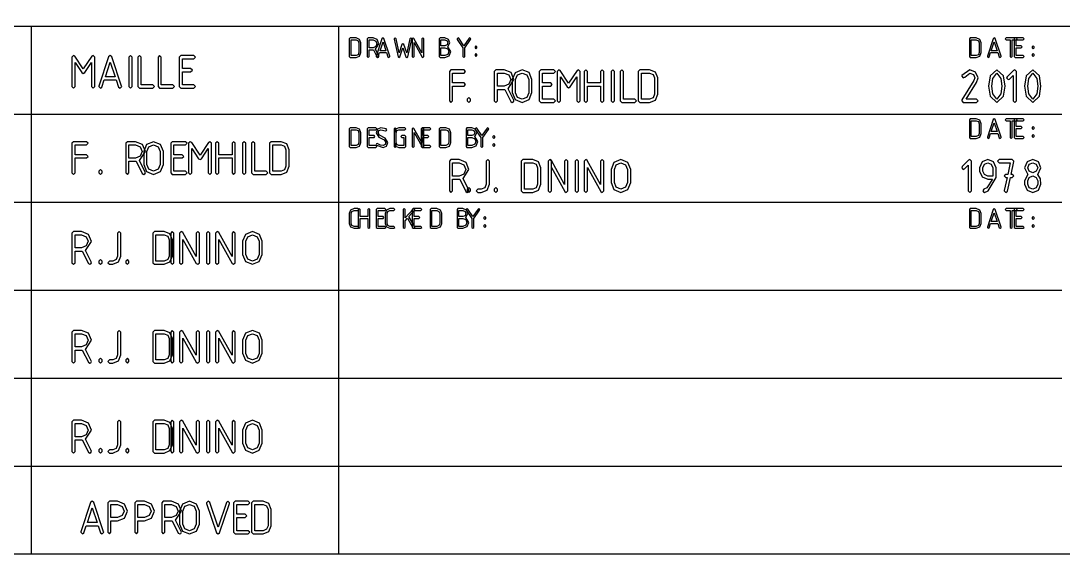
# Model space of a CAD drawing. Header units: metres. Extents: x 0 to 16.5, y 0 to 11.5.
# Drawn here: x 11.537 to 13.148, y 0.01 to 0.835 of the extents above; entities that cross this region are included whole.
import ezdxf

# ---------------------------------------------------------------- set-up
doc = ezdxf.new("R2010")
doc.units = ezdxf.units.M

msp = doc.modelspace()

# ---------------------------------------------------------------- linework, layer by layer
for points in [[(0.0104, 11.5461), (16.5118, 11.5461), (16.5118, 0.0104), (0.0104, 0.0104), (0.0104, 11.5461)], [(7.9642, 0.8264), (16.5118, 0.8264), (16.5118, 0.0104), (7.9642, 0.0104), (7.9642, 0.8264)], [(12.0447, 0.7793), (12.0462, 0.7778), (12.0553, 0.7778), (12.0607, 0.78), (12.0629, 0.7854), (12.0629, 0.8006), (12.0607, 0.8059), (12.0553, 0.8082), (12.0462, 0.8082), (12.0447, 0.8066), (12.0447, 0.7793)], [(12.0907, 0.799), (12.0881, 0.8055), (12.0816, 0.8082), (12.0739, 0.8082), (12.0725, 0.8066), (12.0725, 0.7793), (12.0739, 0.7778), (12.0755, 0.7793), (12.0755, 0.7899), (12.0816, 0.7899), (12.0821, 0.7899), (12.0878, 0.7786), (12.0892, 0.7778), (12.0902, 0.7783), (12.0907, 0.7793), (12.0905, 0.78), (12.0852, 0.7906), (12.0907, 0.799)], [(12.1075, 0.7797), (12.0985, 0.807), (12.097, 0.8082), (12.0954, 0.8069), (12.0864, 0.7797), (12.0864, 0.7793), (12.0878, 0.7778), (12.0893, 0.7788), (12.0914, 0.7854), (12.1025, 0.7854), (12.1047, 0.7788), (12.1061, 0.7778), (12.1076, 0.7793), (12.1075, 0.7797)], [(12.1293, 0.7977), (12.1278, 0.799), (12.1263, 0.7977), (12.122, 0.7849), (12.1171, 0.8069), (12.1156, 0.8082), (12.1142, 0.8066), (12.1142, 0.8063), (12.1202, 0.7791), (12.1217, 0.7778), (12.1232, 0.7791), (12.1278, 0.7928), (12.1323, 0.7791), (12.1338, 0.7778), (12.1354, 0.779), (12.1414, 0.8063), (12.1414, 0.8066), (12.1399, 0.8082), (12.1385, 0.8069), (12.1336, 0.7849), (12.1293, 0.7977)], [(12.1448, 0.8072), (12.1434, 0.8082), (12.1419, 0.8066), (12.1419, 0.7793), (12.1434, 0.7778), (12.1449, 0.7793), (12.1449, 0.8008), (12.1573, 0.7786), (12.1586, 0.7778), (12.1601, 0.7793), (12.1601, 0.8066), (12.1586, 0.8082), (12.1571, 0.8066), (12.1571, 0.7852), (12.1448, 0.8072)], [(12.2003, 0.8006), (12.1981, 0.8059), (12.1927, 0.8082), (12.1851, 0.8082), (12.1836, 0.8066), (12.1836, 0.7793), (12.1851, 0.7778), (12.1927, 0.7778), (12.1991, 0.7804), (12.2018, 0.7869), (12.1974, 0.7946), (12.2003, 0.8006)], [(12.2324, 0.8057), (12.2326, 0.8066), (12.2311, 0.8082), (12.2299, 0.8075), (12.222, 0.7961), (12.2142, 0.8075), (12.2129, 0.8082), (12.2114, 0.8066), (12.2117, 0.8057), (12.2205, 0.793), (12.2205, 0.7793), (12.222, 0.7778), (12.2235, 0.7793), (12.2235, 0.7929), (12.2324, 0.8057)], [(13.003, 0.7793), (13.0045, 0.7778), (13.0137, 0.7778), (13.019, 0.78), (13.0212, 0.7854), (13.0212, 0.8006), (13.019, 0.8059), (13.0137, 0.8082), (13.0045, 0.8082), (13.003, 0.8066), (13.003, 0.7793)], [(13.052, 0.7797), (13.0429, 0.807), (13.0414, 0.8082), (13.0399, 0.8069), (13.0308, 0.7797), (13.0308, 0.7793), (13.0323, 0.7778), (13.0337, 0.7788), (13.0359, 0.7854), (13.0469, 0.7854), (13.0491, 0.7788), (13.0505, 0.7778), (13.052, 0.7793), (13.052, 0.7797)], [(13.0601, 0.8051), (13.0662, 0.8051), (13.0662, 0.7793), (13.0677, 0.7778), (13.0692, 0.7793), (13.0692, 0.8051), (13.0753, 0.8051), (13.0768, 0.8066), (13.0753, 0.8082), (13.0601, 0.8082), (13.0586, 0.8066), (13.0601, 0.8051)], [(13.0739, 0.7778), (13.0861, 0.7778), (13.0876, 0.7793), (13.0861, 0.7808), (13.0755, 0.7808), (13.0755, 0.793), (13.0831, 0.793), (13.0846, 0.7945), (13.0831, 0.796), (13.0755, 0.796), (13.0755, 0.8051), (13.0861, 0.8051), (13.0876, 0.8066), (13.0861, 0.8082), (13.0739, 0.8082), (13.0725, 0.8066), (13.0725, 0.7793), (13.0739, 0.7778)], [(12.0553, 0.8051), (12.0585, 0.8038), (12.0599, 0.8006), (12.0599, 0.7854), (12.0585, 0.7821), (12.0553, 0.7808), (12.0477, 0.7808), (12.0477, 0.8051), (12.0553, 0.8051)], [(12.0816, 0.8051), (12.0859, 0.8033), (12.0877, 0.799), (12.0859, 0.7947), (12.0816, 0.7929), (12.0755, 0.7929), (12.0755, 0.8051), (12.0816, 0.8051)], [(12.1015, 0.7884), (12.0924, 0.7884), (12.097, 0.8019), (12.1015, 0.7884)], [(12.1927, 0.8051), (12.196, 0.8038), (12.1973, 0.8006), (12.196, 0.7973), (12.1927, 0.796), (12.1866, 0.796), (12.1866, 0.8051), (12.1927, 0.8051)], [(12.1927, 0.793), (12.197, 0.7912), (12.1988, 0.7869), (12.197, 0.7826), (12.1927, 0.7808), (12.1866, 0.7808), (12.1866, 0.793), (12.1927, 0.793)], [(12.2392, 0.793), (12.2406, 0.7914), (12.2421, 0.793), (12.2421, 0.7945), (12.2406, 0.796), (12.2392, 0.7945), (12.2392, 0.793)], [(13.0137, 0.8051), (13.0169, 0.8038), (13.0182, 0.8006), (13.0182, 0.7854), (13.0169, 0.7821), (13.0137, 0.7808), (13.006, 0.7808), (13.006, 0.8051), (13.0137, 0.8051)], [(13.0459, 0.7884), (13.0369, 0.7884), (13.0414, 0.8019), (13.0459, 0.7884)], [(13.1003, 0.793), (13.1017, 0.7914), (13.1033, 0.793), (13.1033, 0.7945), (13.1017, 0.796), (13.1003, 0.7945), (13.1003, 0.793)], [(11.6469, 0.7798), (11.6339, 0.7603), (11.621, 0.7798), (11.6187, 0.781), (11.6162, 0.7785), (11.6162, 0.7329), (11.6187, 0.7304), (11.6212, 0.7329), (11.6212, 0.7703), (11.6316, 0.7547), (11.6339, 0.7531), (11.6362, 0.7547), (11.6465, 0.7703), (11.6465, 0.7329), (11.649, 0.7304), (11.6516, 0.7329), (11.6516, 0.7785), (11.649, 0.781), (11.6469, 0.7798)], [(11.6931, 0.7337), (11.678, 0.7791), (11.6755, 0.781), (11.673, 0.779), (11.6579, 0.7337), (11.6578, 0.7329), (11.6603, 0.7304), (11.6627, 0.7322), (11.6663, 0.7431), (11.6848, 0.7431), (11.6883, 0.7322), (11.6907, 0.7304), (11.6932, 0.7329), (11.6931, 0.7337)], [(11.7095, 0.7329), (11.7095, 0.7785), (11.707, 0.781), (11.7045, 0.7785), (11.7045, 0.7329), (11.707, 0.7304), (11.7095, 0.7329)], [(11.7184, 0.7329), (11.7209, 0.7304), (11.7412, 0.7304), (11.7437, 0.7329), (11.7412, 0.7355), (11.7234, 0.7355), (11.7234, 0.7785), (11.7209, 0.781), (11.7184, 0.7785), (11.7184, 0.7329)], [(11.7494, 0.7329), (11.7519, 0.7304), (11.7722, 0.7304), (11.7747, 0.7329), (11.7722, 0.7355), (11.7544, 0.7355), (11.7544, 0.7785), (11.7519, 0.781), (11.7494, 0.7785), (11.7494, 0.7329)], [(11.7846, 0.7304), (11.8049, 0.7304), (11.8074, 0.7329), (11.8049, 0.7355), (11.7871, 0.7355), (11.7871, 0.7557), (11.7998, 0.7557), (11.8024, 0.7582), (11.7998, 0.7608), (11.7871, 0.7608), (11.7871, 0.776), (11.8049, 0.776), (11.8074, 0.7785), (11.8049, 0.781), (11.7846, 0.781), (11.7821, 0.7785), (11.7821, 0.7329), (11.7846, 0.7304)], [(12.2392, 0.7808), (12.2406, 0.7793), (12.2421, 0.7808), (12.2421, 0.7823), (12.2406, 0.7838), (12.2392, 0.7823), (12.2392, 0.7808)], [(13.1003, 0.7808), (13.1017, 0.7793), (13.1033, 0.7808), (13.1033, 0.7823), (13.1017, 0.7838), (13.1003, 0.7823), (13.1003, 0.7808)], [(11.683, 0.748), (11.668, 0.748), (11.6755, 0.7707), (11.683, 0.748)], [(12.202, 0.7083), (12.2045, 0.7108), (12.2045, 0.7337), (12.2222, 0.7337), (12.2247, 0.7362), (12.2222, 0.7387), (12.2045, 0.7387), (12.2045, 0.7539), (12.2222, 0.7539), (12.2247, 0.7564), (12.2222, 0.759), (12.202, 0.759), (12.1995, 0.7564), (12.1995, 0.7108), (12.202, 0.7083)], [(12.2993, 0.7437), (12.2949, 0.7546), (12.2841, 0.759), (12.2714, 0.759), (12.2689, 0.7564), (12.2689, 0.7108), (12.2714, 0.7083), (12.2739, 0.7108), (12.2739, 0.7286), (12.2841, 0.7286), (12.285, 0.7286), (12.2945, 0.7097), (12.2968, 0.7083), (12.2985, 0.7091), (12.2993, 0.7108), (12.2989, 0.712), (12.2902, 0.7297), (12.2993, 0.7437)], [(12.327, 0.7438), (12.3226, 0.7546), (12.3119, 0.759), (12.3012, 0.7544), (12.2967, 0.7438), (12.2967, 0.7236), (12.3012, 0.7128), (12.3119, 0.7083), (12.3226, 0.7128), (12.327, 0.7236), (12.327, 0.7438)], [(12.3409, 0.7083), (12.3611, 0.7083), (12.3636, 0.7108), (12.3611, 0.7134), (12.3434, 0.7134), (12.3434, 0.7337), (12.3561, 0.7337), (12.3586, 0.7362), (12.3561, 0.7387), (12.3434, 0.7387), (12.3434, 0.7539), (12.3611, 0.7539), (12.3636, 0.7564), (12.3611, 0.759), (12.3409, 0.759), (12.3384, 0.7564), (12.3384, 0.7108), (12.3409, 0.7083)], [(12.3969, 0.7578), (12.3838, 0.7382), (12.3709, 0.7577), (12.3687, 0.759), (12.3662, 0.7564), (12.3662, 0.7108), (12.3687, 0.7083), (12.3712, 0.7108), (12.3712, 0.7482), (12.3815, 0.7326), (12.3838, 0.7311), (12.3861, 0.7326), (12.3965, 0.7482), (12.3965, 0.7108), (12.399, 0.7083), (12.4015, 0.7108), (12.4015, 0.7564), (12.399, 0.759), (12.3969, 0.7578)], [(12.4103, 0.7083), (12.4128, 0.7108), (12.4128, 0.7337), (12.4332, 0.7337), (12.4332, 0.7108), (12.4357, 0.7083), (12.4382, 0.7108), (12.4382, 0.7564), (12.4357, 0.759), (12.4332, 0.7564), (12.4332, 0.7387), (12.4128, 0.7387), (12.4128, 0.7564), (12.4103, 0.759), (12.4078, 0.7564), (12.4078, 0.7108), (12.4103, 0.7083)], [(12.4545, 0.7108), (12.4545, 0.7564), (12.452, 0.759), (12.4495, 0.7564), (12.4495, 0.7108), (12.452, 0.7083), (12.4545, 0.7108)], [(12.4634, 0.7108), (12.4659, 0.7083), (12.4861, 0.7083), (12.4886, 0.7108), (12.4861, 0.7134), (12.4684, 0.7134), (12.4684, 0.7564), (12.4659, 0.759), (12.4634, 0.7564), (12.4634, 0.7108)], [(12.4912, 0.7108), (12.4937, 0.7083), (12.5088, 0.7083), (12.5178, 0.712), (12.5215, 0.721), (12.5215, 0.7463), (12.5178, 0.7553), (12.5088, 0.759), (12.4937, 0.759), (12.4912, 0.7564), (12.4912, 0.7108)], [(12.9914, 0.7498), (12.9912, 0.7488), (12.9937, 0.7462), (12.9958, 0.7475), (13.0038, 0.7539), (13.0092, 0.7516), (13.0114, 0.7463), (13.0101, 0.7421), (12.9916, 0.7122), (12.9912, 0.7108), (12.9937, 0.7083), (13.0139, 0.7083), (13.0164, 0.7108), (13.0139, 0.7134), (12.9982, 0.7134), (13.0141, 0.739), (13.0164, 0.7463), (13.0127, 0.7553), (13.0038, 0.759), (12.9914, 0.7498)], [(13.0559, 0.7493), (13.0454, 0.759), (13.035, 0.7493), (13.0328, 0.7337), (13.035, 0.718), (13.0454, 0.7083), (13.0559, 0.718), (13.0581, 0.7337), (13.0559, 0.7493)], [(13.0707, 0.7108), (13.0732, 0.7083), (13.0757, 0.7108), (13.0757, 0.7564), (13.0732, 0.759), (13.0712, 0.7579), (13.0613, 0.748), (13.0606, 0.7462), (13.0631, 0.7437), (13.0649, 0.7445), (13.0707, 0.7503), (13.0707, 0.7108)], [(13.1114, 0.7493), (13.101, 0.759), (13.0906, 0.7493), (13.0884, 0.7337), (13.0906, 0.718), (13.101, 0.7083), (13.1114, 0.718), (13.1136, 0.7337), (13.1114, 0.7493)], [(12.2841, 0.7539), (12.2913, 0.7509), (12.2943, 0.7438), (12.2913, 0.7366), (12.2841, 0.7336), (12.2739, 0.7336), (12.2739, 0.7539), (12.2841, 0.7539)], [(12.3191, 0.7163), (12.3119, 0.7134), (12.3047, 0.7163), (12.3017, 0.7235), (12.3017, 0.7438), (12.3047, 0.751), (12.3119, 0.7539), (12.3191, 0.751), (12.3221, 0.7438), (12.3221, 0.7235), (12.3191, 0.7163)], [(12.5088, 0.7539), (12.5143, 0.7517), (12.5165, 0.7463), (12.5165, 0.721), (12.5143, 0.7155), (12.5088, 0.7134), (12.4962, 0.7134), (12.4962, 0.7539), (12.5088, 0.7539)], [(13.0517, 0.7217), (13.0454, 0.7134), (13.0392, 0.7217), (13.0378, 0.7337), (13.0392, 0.7454), (13.0454, 0.7539), (13.0517, 0.7455), (13.0531, 0.7337), (13.0517, 0.7217)], [(13.1073, 0.7217), (13.101, 0.7134), (13.0947, 0.7217), (13.0934, 0.7337), (13.0948, 0.7454), (13.101, 0.7539), (13.1073, 0.7455), (13.1086, 0.7337), (13.1073, 0.7217)], [(12.2273, 0.7108), (12.2298, 0.7083), (12.2323, 0.7108), (12.2323, 0.7134), (12.2298, 0.7159), (12.2273, 0.7134), (12.2273, 0.7108)], [(13.003, 0.6543), (13.0045, 0.6528), (13.0137, 0.6528), (13.019, 0.655), (13.0212, 0.6604), (13.0212, 0.6756), (13.019, 0.6809), (13.0137, 0.6832), (13.0045, 0.6832), (13.003, 0.6816), (13.003, 0.6543)], [(13.0137, 0.6801), (13.0169, 0.6788), (13.0182, 0.6756), (13.0182, 0.6604), (13.0169, 0.6571), (13.0137, 0.6558), (13.006, 0.6558), (13.006, 0.6801), (13.0137, 0.6801)], [(13.052, 0.6547), (13.0429, 0.682), (13.0414, 0.6832), (13.0399, 0.6819), (13.0308, 0.6547), (13.0308, 0.6543), (13.0323, 0.6528), (13.0337, 0.6538), (13.0359, 0.6604), (13.0469, 0.6604), (13.0491, 0.6538), (13.0505, 0.6528), (13.052, 0.6543), (13.052, 0.6547)], [(13.0459, 0.6634), (13.0369, 0.6634), (13.0414, 0.6769), (13.0459, 0.6634)], [(13.0601, 0.6801), (13.0662, 0.6801), (13.0662, 0.6543), (13.0677, 0.6528), (13.0692, 0.6543), (13.0692, 0.6801), (13.0753, 0.6801), (13.0768, 0.6816), (13.0753, 0.6832), (13.0601, 0.6832), (13.0586, 0.6816), (13.0601, 0.6801)], [(13.0739, 0.6528), (13.0861, 0.6528), (13.0876, 0.6543), (13.0861, 0.6558), (13.0755, 0.6558), (13.0755, 0.668), (13.0831, 0.668), (13.0846, 0.6695), (13.0831, 0.671), (13.0755, 0.671), (13.0755, 0.6801), (13.0861, 0.6801), (13.0876, 0.6816), (13.0861, 0.6832), (13.0739, 0.6832), (13.0725, 0.6816), (13.0725, 0.6543), (13.0739, 0.6528)], [(12.0447, 0.6404), (12.0462, 0.6389), (12.0553, 0.6389), (12.0607, 0.6411), (12.0629, 0.6465), (12.0629, 0.6617), (12.0607, 0.667), (12.0553, 0.6693), (12.0462, 0.6693), (12.0447, 0.6678), (12.0447, 0.6404)], [(12.0553, 0.6662), (12.0585, 0.6649), (12.0599, 0.6617), (12.0599, 0.6465), (12.0585, 0.6432), (12.0553, 0.6419), (12.0477, 0.6419), (12.0477, 0.6662), (12.0553, 0.6662)], [(12.0739, 0.6389), (12.0861, 0.6389), (12.0876, 0.6404), (12.0861, 0.6419), (12.0755, 0.6419), (12.0755, 0.6541), (12.0831, 0.6541), (12.0846, 0.6556), (12.0831, 0.6571), (12.0755, 0.6571), (12.0755, 0.6662), (12.0861, 0.6662), (12.0876, 0.6678), (12.0861, 0.6693), (12.0739, 0.6693), (12.0725, 0.6678), (12.0725, 0.6404), (12.0739, 0.6389)], [(12.1004, 0.6532), (12.0918, 0.6576), (12.0894, 0.6617), (12.0907, 0.6649), (12.0939, 0.6662), (12.1009, 0.6648), (12.1015, 0.6647), (12.1026, 0.6651), (12.1031, 0.6662), (12.1021, 0.6676), (12.0939, 0.6693), (12.0885, 0.667), (12.0864, 0.6617), (12.0904, 0.6549), (12.099, 0.6505), (12.1016, 0.6465), (12.1002, 0.6432), (12.097, 0.6419), (12.0929, 0.6426), (12.0888, 0.6447), (12.0878, 0.645), (12.0868, 0.6445), (12.0864, 0.6434), (12.087, 0.6422), (12.097, 0.6389), (12.1024, 0.6411), (12.1045, 0.6465), (12.1004, 0.6532)], [(12.1171, 0.6404), (12.1171, 0.6678), (12.1156, 0.6693), (12.1142, 0.6678), (12.1142, 0.6404), (12.1156, 0.6389), (12.1171, 0.6404)], [(12.1184, 0.6432), (12.1171, 0.6465), (12.1171, 0.6617), (12.1184, 0.6649), (12.1217, 0.6662), (12.1309, 0.6662), (12.1323, 0.6678), (12.1309, 0.6693), (12.1217, 0.6693), (12.1163, 0.667), (12.1142, 0.6617), (12.1142, 0.6465), (12.1163, 0.6411), (12.1217, 0.6389), (12.1309, 0.6389), (12.1323, 0.6404), (12.1323, 0.6556), (12.1309, 0.6571), (12.1263, 0.6571), (12.1248, 0.6556), (12.1263, 0.6541), (12.1293, 0.6541), (12.1293, 0.6419), (12.1217, 0.6419), (12.1184, 0.6432)], [(12.1448, 0.6683), (12.1434, 0.6693), (12.1419, 0.6678), (12.1419, 0.6404), (12.1434, 0.6389), (12.1449, 0.6404), (12.1449, 0.6619), (12.1573, 0.6397), (12.1586, 0.6389), (12.1601, 0.6404), (12.1601, 0.6678), (12.1586, 0.6693), (12.1571, 0.6678), (12.1571, 0.6463), (12.1448, 0.6683)], [(12.1573, 0.6389), (12.1694, 0.6389), (12.171, 0.6404), (12.1694, 0.6419), (12.1588, 0.6419), (12.1588, 0.6541), (12.1664, 0.6541), (12.1679, 0.6556), (12.1664, 0.6571), (12.1588, 0.6571), (12.1588, 0.6662), (12.1694, 0.6662), (12.171, 0.6678), (12.1694, 0.6693), (12.1573, 0.6693), (12.1558, 0.6678), (12.1558, 0.6404), (12.1573, 0.6389)], [(12.1836, 0.6404), (12.1851, 0.6389), (12.1942, 0.6389), (12.1996, 0.6411), (12.2018, 0.6465), (12.2018, 0.6617), (12.1996, 0.667), (12.1942, 0.6693), (12.1851, 0.6693), (12.1836, 0.6678), (12.1836, 0.6404)], [(12.1942, 0.6662), (12.1974, 0.6649), (12.1988, 0.6617), (12.1988, 0.6465), (12.1974, 0.6432), (12.1942, 0.6419), (12.1866, 0.6419), (12.1866, 0.6662), (12.1942, 0.6662)], [(12.242, 0.6617), (12.2398, 0.667), (12.2344, 0.6693), (12.2267, 0.6693), (12.2253, 0.6678), (12.2253, 0.6404), (12.2267, 0.6389), (12.2344, 0.6389), (12.2408, 0.6415), (12.2434, 0.648), (12.2391, 0.6558), (12.242, 0.6617)], [(12.2344, 0.6662), (12.2376, 0.6649), (12.2389, 0.6617), (12.2376, 0.6584), (12.2344, 0.6571), (12.2283, 0.6571), (12.2283, 0.6662), (12.2344, 0.6662)], [(12.2601, 0.6668), (12.2604, 0.6678), (12.2588, 0.6693), (12.2577, 0.6686), (12.2498, 0.6572), (12.242, 0.6686), (12.2407, 0.6693), (12.2392, 0.6678), (12.2395, 0.6668), (12.2483, 0.6541), (12.2483, 0.6404), (12.2498, 0.6389), (12.2513, 0.6404), (12.2513, 0.654), (12.2601, 0.6668)], [(13.1003, 0.668), (13.1017, 0.6664), (13.1033, 0.668), (13.1033, 0.6695), (13.1017, 0.671), (13.1003, 0.6695), (13.1003, 0.668)], [(11.6187, 0.5972), (11.6212, 0.5997), (11.6212, 0.6226), (11.6389, 0.6226), (11.6414, 0.6251), (11.6389, 0.6276), (11.6212, 0.6276), (11.6212, 0.6428), (11.6389, 0.6428), (11.6414, 0.6453), (11.6389, 0.6478), (11.6187, 0.6478), (11.6162, 0.6453), (11.6162, 0.5997), (11.6187, 0.5972)], [(11.7298, 0.6326), (11.7254, 0.6434), (11.7147, 0.6478), (11.702, 0.6478), (11.6995, 0.6453), (11.6995, 0.5997), (11.702, 0.5972), (11.7045, 0.5997), (11.7045, 0.6175), (11.7147, 0.6175), (11.7156, 0.6175), (11.725, 0.5986), (11.7273, 0.5972), (11.7291, 0.598), (11.7298, 0.5997), (11.7295, 0.6009), (11.7207, 0.6185), (11.7298, 0.6326)], [(11.7576, 0.6327), (11.7532, 0.6434), (11.7425, 0.6478), (11.7317, 0.6433), (11.7273, 0.6327), (11.7273, 0.6125), (11.7317, 0.6017), (11.7425, 0.5972), (11.7532, 0.6017), (11.7576, 0.6125), (11.7576, 0.6327)], [(11.7714, 0.5972), (11.7917, 0.5972), (11.7942, 0.5997), (11.7917, 0.6023), (11.7739, 0.6023), (11.7739, 0.6226), (11.7866, 0.6226), (11.7892, 0.6251), (11.7866, 0.6276), (11.7739, 0.6276), (11.7739, 0.6428), (11.7917, 0.6428), (11.7942, 0.6453), (11.7917, 0.6478), (11.7714, 0.6478), (11.7689, 0.6453), (11.7689, 0.5997), (11.7714, 0.5972)], [(11.8274, 0.6466), (11.8144, 0.6271), (11.8015, 0.6466), (11.7992, 0.6478), (11.7967, 0.6453), (11.7967, 0.5997), (11.7992, 0.5972), (11.8017, 0.5997), (11.8017, 0.6371), (11.8121, 0.6215), (11.8144, 0.62), (11.8167, 0.6215), (11.827, 0.6371), (11.827, 0.5997), (11.8295, 0.5972), (11.8321, 0.5997), (11.8321, 0.6453), (11.8295, 0.6478), (11.8274, 0.6466)], [(11.8409, 0.5972), (11.8434, 0.5997), (11.8434, 0.6226), (11.8637, 0.6226), (11.8637, 0.5997), (11.8662, 0.5972), (11.8687, 0.5997), (11.8687, 0.6453), (11.8662, 0.6478), (11.8637, 0.6453), (11.8637, 0.6276), (11.8434, 0.6276), (11.8434, 0.6453), (11.8409, 0.6478), (11.8384, 0.6453), (11.8384, 0.5997), (11.8409, 0.5972)], [(11.885, 0.5997), (11.885, 0.6453), (11.8825, 0.6478), (11.88, 0.6453), (11.88, 0.5997), (11.8825, 0.5972), (11.885, 0.5997)], [(11.8939, 0.5997), (11.8964, 0.5972), (11.9167, 0.5972), (11.9192, 0.5997), (11.9167, 0.6023), (11.8989, 0.6023), (11.8989, 0.6453), (11.8964, 0.6478), (11.8939, 0.6453), (11.8939, 0.5997)], [(11.9217, 0.5997), (11.9242, 0.5972), (11.9394, 0.5972), (11.9483, 0.6009), (11.952, 0.6099), (11.952, 0.6352), (11.9483, 0.6442), (11.9394, 0.6478), (11.9242, 0.6478), (11.9217, 0.6453), (11.9217, 0.5997)], [(12.2344, 0.6541), (12.2387, 0.6523), (12.2405, 0.648), (12.2387, 0.6437), (12.2344, 0.6419), (12.2283, 0.6419), (12.2283, 0.6541), (12.2344, 0.6541)], [(12.2669, 0.6541), (12.2684, 0.6526), (12.2699, 0.6541), (12.2699, 0.6556), (12.2684, 0.6571), (12.2669, 0.6556), (12.2669, 0.6541)], [(12.2669, 0.6419), (12.2684, 0.6404), (12.2699, 0.6419), (12.2699, 0.6434), (12.2684, 0.6449), (12.2669, 0.6434), (12.2669, 0.6419)], [(13.1003, 0.6558), (13.1017, 0.6543), (13.1033, 0.6558), (13.1033, 0.6573), (13.1017, 0.6588), (13.1003, 0.6573), (13.1003, 0.6558)], [(11.7147, 0.6428), (11.7218, 0.6398), (11.7248, 0.6327), (11.7218, 0.6255), (11.7147, 0.6225), (11.7045, 0.6225), (11.7045, 0.6428), (11.7147, 0.6428)], [(11.7496, 0.6051), (11.7425, 0.6023), (11.7352, 0.6051), (11.7323, 0.6124), (11.7323, 0.6327), (11.7352, 0.6399), (11.7425, 0.6428), (11.7496, 0.6399), (11.7526, 0.6327), (11.7526, 0.6124), (11.7496, 0.6051)], [(11.9394, 0.6428), (11.9448, 0.6406), (11.9471, 0.6352), (11.9471, 0.6099), (11.9448, 0.6044), (11.9394, 0.6023), (11.9267, 0.6023), (11.9267, 0.6428), (11.9394, 0.6428)], [(12.2298, 0.6048), (12.2254, 0.6157), (12.2147, 0.6201), (12.202, 0.6201), (12.1995, 0.6175), (12.1995, 0.5719), (12.202, 0.5694), (12.2045, 0.5719), (12.2045, 0.5897), (12.2147, 0.5897), (12.2156, 0.5897), (12.225, 0.5709), (12.2273, 0.5694), (12.2291, 0.5702), (12.2298, 0.5719), (12.2295, 0.5731), (12.2207, 0.5908), (12.2298, 0.6048)], [(12.2147, 0.615), (12.2218, 0.612), (12.2248, 0.6049), (12.2218, 0.5977), (12.2147, 0.5947), (12.2045, 0.5947), (12.2045, 0.615), (12.2147, 0.615)], [(12.2588, 0.6201), (12.2563, 0.6175), (12.2563, 0.5821), (12.2542, 0.5767), (12.2487, 0.5745), (12.2437, 0.5745), (12.2412, 0.5719), (12.2437, 0.5694), (12.2487, 0.5694), (12.2577, 0.5731), (12.2614, 0.5821), (12.2614, 0.6175), (12.2588, 0.6201)], [(12.3106, 0.5719), (12.3131, 0.5694), (12.3283, 0.5694), (12.3372, 0.5731), (12.3409, 0.5821), (12.3409, 0.6074), (12.3372, 0.6164), (12.3283, 0.6201), (12.3131, 0.6201), (12.3106, 0.6175), (12.3106, 0.5719)], [(12.3283, 0.615), (12.3337, 0.6128), (12.3359, 0.6074), (12.3359, 0.5821), (12.3337, 0.5767), (12.3283, 0.5745), (12.3156, 0.5745), (12.3156, 0.615), (12.3283, 0.615)], [(12.3573, 0.5719), (12.3573, 0.6175), (12.3548, 0.6201), (12.3523, 0.6175), (12.3523, 0.5719), (12.3548, 0.5694), (12.3573, 0.5719)], [(12.3571, 0.6185), (12.3548, 0.6201), (12.3523, 0.6175), (12.3523, 0.5719), (12.3548, 0.5694), (12.3573, 0.5719), (12.3573, 0.6079), (12.378, 0.5708), (12.3801, 0.5694), (12.3826, 0.5719), (12.3826, 0.6175), (12.3801, 0.6201), (12.3776, 0.6175), (12.3776, 0.5818), (12.3571, 0.6185)], [(12.3989, 0.5719), (12.3989, 0.6175), (12.3964, 0.6201), (12.3939, 0.6175), (12.3939, 0.5719), (12.3964, 0.5694), (12.3989, 0.5719)], [(12.4127, 0.6185), (12.4103, 0.6201), (12.4078, 0.6175), (12.4078, 0.5719), (12.4103, 0.5694), (12.4128, 0.5719), (12.4128, 0.6079), (12.4335, 0.5708), (12.4357, 0.5694), (12.4382, 0.5719), (12.4382, 0.6175), (12.4357, 0.6201), (12.4332, 0.6175), (12.4332, 0.5818), (12.4127, 0.6185)], [(12.4798, 0.6049), (12.4754, 0.6157), (12.4647, 0.6201), (12.4539, 0.6156), (12.4495, 0.6049), (12.4495, 0.5847), (12.4539, 0.5739), (12.4647, 0.5694), (12.4754, 0.5739), (12.4798, 0.5847), (12.4798, 0.6049)], [(12.4718, 0.5774), (12.4647, 0.5745), (12.4575, 0.5774), (12.4545, 0.5846), (12.4545, 0.6049), (12.4575, 0.6121), (12.4647, 0.615), (12.4718, 0.6121), (12.4748, 0.6049), (12.4748, 0.5846), (12.4718, 0.5774)], [(13.0013, 0.5719), (13.0038, 0.5694), (13.0063, 0.5719), (13.0063, 0.6175), (13.0038, 0.6201), (13.0017, 0.619), (12.9919, 0.6092), (12.9912, 0.6073), (12.9937, 0.6048), (12.9954, 0.6056), (13.0013, 0.6114), (13.0013, 0.5719)], [(13.0322, 0.5719), (13.0442, 0.5922), (13.0442, 0.6075), (13.0405, 0.6164), (13.0315, 0.6201), (13.0226, 0.6164), (13.0189, 0.6074), (13.0189, 0.6023), (13.0226, 0.5934), (13.0315, 0.5897), (13.0389, 0.5897), (13.0298, 0.5763), (13.0253, 0.5742), (13.0239, 0.5719), (13.0247, 0.5702), (13.0265, 0.5694), (13.0322, 0.5719)], [(13.0315, 0.5947), (13.0262, 0.5969), (13.0239, 0.6023), (13.0239, 0.6074), (13.0262, 0.6128), (13.0315, 0.615), (13.0369, 0.6128), (13.0392, 0.6074), (13.0392, 0.5947), (13.0315, 0.5947)], [(13.0569, 0.5725), (13.0568, 0.5719), (13.0594, 0.5694), (13.0617, 0.5714), (13.0664, 0.5923), (13.0694, 0.5923), (13.0719, 0.5948), (13.0694, 0.5973), (13.0675, 0.5973), (13.0719, 0.617), (13.0719, 0.6176), (13.0694, 0.6201), (13.0492, 0.6201), (13.0467, 0.6175), (13.0492, 0.615), (13.0663, 0.615), (13.0624, 0.5973), (13.0594, 0.5973), (13.0568, 0.5948), (13.0594, 0.5923), (13.0613, 0.5923), (13.0569, 0.5725)], [(13.1099, 0.5731), (13.1136, 0.5821), (13.1132, 0.5905), (13.1086, 0.5973), (13.1136, 0.6074), (13.1099, 0.6164), (13.101, 0.6201), (13.0921, 0.6164), (13.0884, 0.6074), (13.0934, 0.5973), (13.0884, 0.5872), (13.0884, 0.5821), (13.0921, 0.5731), (13.101, 0.5694), (13.1099, 0.5731)], [(13.0956, 0.602), (13.0934, 0.6074), (13.0956, 0.6128), (13.101, 0.615), (13.1064, 0.6128), (13.1086, 0.6074), (13.1064, 0.602), (13.101, 0.5998), (13.0956, 0.602)], [(11.6578, 0.5997), (11.6603, 0.5972), (11.6628, 0.5997), (11.6628, 0.6023), (11.6603, 0.6048), (11.6578, 0.6023), (11.6578, 0.5997)], [(13.0956, 0.5767), (13.0934, 0.5821), (13.0934, 0.5872), (13.0956, 0.5926), (13.101, 0.5948), (13.1064, 0.5926), (13.1086, 0.5872), (13.1086, 0.5821), (13.1064, 0.5767), (13.101, 0.5745), (13.0956, 0.5767)], [(12.2273, 0.5719), (12.2298, 0.5694), (12.2323, 0.5719), (12.2323, 0.5745), (12.2298, 0.577), (12.2273, 0.5745), (12.2273, 0.5719)], [(12.2689, 0.5719), (12.2714, 0.5694), (12.2739, 0.5719), (12.2739, 0.5745), (12.2714, 0.577), (12.2689, 0.5745), (12.2689, 0.5719)], [(12.0523, 0.5443), (12.0469, 0.542), (12.0447, 0.5367), (12.0447, 0.5215), (12.0469, 0.5161), (12.0523, 0.5139), (12.0583, 0.5139), (12.0598, 0.5154), (12.0583, 0.5169), (12.0523, 0.5169), (12.049, 0.5182), (12.0477, 0.5215), (12.0477, 0.5367), (12.049, 0.5399), (12.0523, 0.5412), (12.0583, 0.5412), (12.0598, 0.5428), (12.0583, 0.5443), (12.0523, 0.5443)], [(12.0601, 0.5139), (12.0616, 0.5154), (12.0616, 0.5291), (12.0738, 0.5291), (12.0738, 0.5154), (12.0753, 0.5139), (12.0768, 0.5154), (12.0768, 0.5428), (12.0753, 0.5443), (12.0738, 0.5428), (12.0738, 0.5321), (12.0616, 0.5321), (12.0616, 0.5428), (12.0601, 0.5443), (12.0586, 0.5428), (12.0586, 0.5154), (12.0601, 0.5139)], [(12.0878, 0.5139), (12.1, 0.5139), (12.1015, 0.5154), (12.1, 0.5169), (12.0894, 0.5169), (12.0894, 0.5291), (12.097, 0.5291), (12.0985, 0.5306), (12.097, 0.5321), (12.0894, 0.5321), (12.0894, 0.5412), (12.1, 0.5412), (12.1015, 0.5428), (12.1, 0.5443), (12.0878, 0.5443), (12.0864, 0.5428), (12.0864, 0.5154), (12.0878, 0.5139)], [(12.1078, 0.5443), (12.1024, 0.542), (12.1003, 0.5367), (12.1003, 0.5215), (12.1024, 0.5161), (12.1078, 0.5139), (12.1139, 0.5139), (12.1154, 0.5154), (12.1139, 0.5169), (12.1078, 0.5169), (12.1045, 0.5182), (12.1033, 0.5215), (12.1033, 0.5367), (12.1045, 0.5399), (12.1078, 0.5412), (12.1139, 0.5412), (12.1154, 0.5428), (12.1139, 0.5443), (12.1078, 0.5443)], [(12.1433, 0.5147), (12.1447, 0.5139), (12.1458, 0.5144), (12.1462, 0.5154), (12.146, 0.5162), (12.1371, 0.5322), (12.1458, 0.5417), (12.1462, 0.5428), (12.1447, 0.5443), (12.1436, 0.5437), (12.131, 0.5299), (12.131, 0.5428), (12.1295, 0.5443), (12.128, 0.5428), (12.128, 0.5154), (12.1295, 0.5139), (12.131, 0.5154), (12.131, 0.5254), (12.1349, 0.5298), (12.1433, 0.5147)], [(12.1434, 0.5139), (12.1555, 0.5139), (12.1571, 0.5154), (12.1555, 0.5169), (12.1449, 0.5169), (12.1449, 0.5291), (12.1526, 0.5291), (12.154, 0.5306), (12.1526, 0.5321), (12.1449, 0.5321), (12.1449, 0.5412), (12.1555, 0.5412), (12.1571, 0.5428), (12.1555, 0.5443), (12.1434, 0.5443), (12.1419, 0.5428), (12.1419, 0.5154), (12.1434, 0.5139)], [(12.1697, 0.5154), (12.1712, 0.5139), (12.1803, 0.5139), (12.1857, 0.5161), (12.1879, 0.5215), (12.1879, 0.5367), (12.1857, 0.542), (12.1803, 0.5443), (12.1712, 0.5443), (12.1697, 0.5428), (12.1697, 0.5154)], [(12.1803, 0.5412), (12.1835, 0.5399), (12.1849, 0.5367), (12.1849, 0.5215), (12.1835, 0.5182), (12.1803, 0.5169), (12.1727, 0.5169), (12.1727, 0.5412), (12.1803, 0.5412)], [(12.2281, 0.5367), (12.2259, 0.542), (12.2205, 0.5443), (12.2128, 0.5443), (12.2114, 0.5428), (12.2114, 0.5154), (12.2128, 0.5139), (12.2205, 0.5139), (12.2269, 0.5165), (12.2295, 0.523), (12.2252, 0.5308), (12.2281, 0.5367)], [(12.2205, 0.5412), (12.2237, 0.5399), (12.225, 0.5367), (12.2237, 0.5334), (12.2205, 0.5321), (12.2144, 0.5321), (12.2144, 0.5412), (12.2205, 0.5412)], [(12.2462, 0.5418), (12.2465, 0.5428), (12.245, 0.5443), (12.2438, 0.5436), (12.2359, 0.5322), (12.2281, 0.5436), (12.2268, 0.5443), (12.2253, 0.5428), (12.2256, 0.5418), (12.2344, 0.5291), (12.2344, 0.5154), (12.2359, 0.5139), (12.2374, 0.5154), (12.2374, 0.529), (12.2462, 0.5418)], [(12.253, 0.5291), (12.2545, 0.5276), (12.256, 0.5291), (12.256, 0.5306), (12.2545, 0.5321), (12.253, 0.5306), (12.253, 0.5291)], [(13.003, 0.5154), (13.0045, 0.5139), (13.0137, 0.5139), (13.019, 0.5161), (13.0212, 0.5215), (13.0212, 0.5367), (13.019, 0.542), (13.0137, 0.5443), (13.0045, 0.5443), (13.003, 0.5428), (13.003, 0.5154)], [(13.0137, 0.5412), (13.0169, 0.5399), (13.0182, 0.5367), (13.0182, 0.5215), (13.0169, 0.5182), (13.0137, 0.5169), (13.006, 0.5169), (13.006, 0.5412), (13.0137, 0.5412)], [(13.052, 0.5158), (13.0429, 0.5431), (13.0414, 0.5443), (13.0399, 0.543), (13.0308, 0.5158), (13.0308, 0.5154), (13.0323, 0.5139), (13.0337, 0.5149), (13.0359, 0.5215), (13.0469, 0.5215), (13.0491, 0.5149), (13.0505, 0.5139), (13.052, 0.5154), (13.052, 0.5158)], [(13.0459, 0.5245), (13.0369, 0.5245), (13.0414, 0.538), (13.0459, 0.5245)], [(13.0601, 0.5412), (13.0662, 0.5412), (13.0662, 0.5154), (13.0677, 0.5139), (13.0692, 0.5154), (13.0692, 0.5412), (13.0753, 0.5412), (13.0768, 0.5428), (13.0753, 0.5443), (13.0601, 0.5443), (13.0586, 0.5428), (13.0601, 0.5412)], [(13.0739, 0.5139), (13.0861, 0.5139), (13.0876, 0.5154), (13.0861, 0.5169), (13.0755, 0.5169), (13.0755, 0.5291), (13.0831, 0.5291), (13.0846, 0.5306), (13.0831, 0.5321), (13.0755, 0.5321), (13.0755, 0.5412), (13.0861, 0.5412), (13.0876, 0.5428), (13.0861, 0.5443), (13.0739, 0.5443), (13.0725, 0.5428), (13.0725, 0.5154), (13.0739, 0.5139)], [(13.1003, 0.5291), (13.1017, 0.5276), (13.1033, 0.5291), (13.1033, 0.5306), (13.1017, 0.5321), (13.1003, 0.5306), (13.1003, 0.5291)], [(12.2205, 0.5291), (12.2248, 0.5273), (12.2266, 0.523), (12.2248, 0.5187), (12.2205, 0.5169), (12.2144, 0.5169), (12.2144, 0.5291), (12.2205, 0.5291)], [(12.253, 0.5169), (12.2545, 0.5154), (12.256, 0.5169), (12.256, 0.5184), (12.2545, 0.5199), (12.253, 0.5184), (12.253, 0.5169)], [(13.1003, 0.5169), (13.1017, 0.5154), (13.1033, 0.5169), (13.1033, 0.5184), (13.1017, 0.5199), (13.1003, 0.5184), (13.1003, 0.5169)], [(11.6465, 0.4937), (11.6421, 0.5046), (11.6313, 0.509), (11.6187, 0.509), (11.6162, 0.5064), (11.6162, 0.4608), (11.6187, 0.4583), (11.6212, 0.4608), (11.6212, 0.4786), (11.6313, 0.4786), (11.6323, 0.4786), (11.6417, 0.4597), (11.644, 0.4583), (11.6457, 0.4591), (11.6465, 0.4608), (11.6462, 0.462), (11.6374, 0.4797), (11.6465, 0.4937)], [(11.6313, 0.5039), (11.6385, 0.5009), (11.6415, 0.4938), (11.6385, 0.4866), (11.6313, 0.4836), (11.6212, 0.4836), (11.6212, 0.5039), (11.6313, 0.5039)], [(11.6894, 0.509), (11.6869, 0.5064), (11.6869, 0.471), (11.6847, 0.4655), (11.6793, 0.4634), (11.6742, 0.4634), (11.6717, 0.4608), (11.6742, 0.4583), (11.6793, 0.4583), (11.6883, 0.462), (11.6919, 0.471), (11.6919, 0.5064), (11.6894, 0.509)], [(11.7412, 0.4608), (11.7437, 0.4583), (11.7588, 0.4583), (11.7678, 0.462), (11.7715, 0.471), (11.7715, 0.4963), (11.7678, 0.5053), (11.7588, 0.509), (11.7437, 0.509), (11.7412, 0.5064), (11.7412, 0.4608)], [(11.7588, 0.5039), (11.7643, 0.5017), (11.7665, 0.4963), (11.7665, 0.471), (11.7643, 0.4655), (11.7588, 0.4634), (11.7462, 0.4634), (11.7462, 0.5039), (11.7588, 0.5039)], [(11.7739, 0.4608), (11.7739, 0.5064), (11.7714, 0.509), (11.7689, 0.5064), (11.7689, 0.4608), (11.7714, 0.4583), (11.7739, 0.4608)], [(11.7877, 0.5074), (11.7853, 0.509), (11.7828, 0.5064), (11.7828, 0.4608), (11.7853, 0.4583), (11.7878, 0.4608), (11.7878, 0.4968), (11.8085, 0.4597), (11.8107, 0.4583), (11.8132, 0.4608), (11.8132, 0.5064), (11.8107, 0.509), (11.8082, 0.5064), (11.8082, 0.4706), (11.7877, 0.5074)], [(11.8295, 0.4608), (11.8295, 0.5064), (11.827, 0.509), (11.8245, 0.5064), (11.8245, 0.4608), (11.827, 0.4583), (11.8295, 0.4608)], [(11.8432, 0.5074), (11.8409, 0.509), (11.8384, 0.5064), (11.8384, 0.4608), (11.8409, 0.4583), (11.8434, 0.4608), (11.8434, 0.4968), (11.8641, 0.4597), (11.8662, 0.4583), (11.8687, 0.4608), (11.8687, 0.5064), (11.8662, 0.509), (11.8637, 0.5064), (11.8637, 0.4706), (11.8432, 0.5074)], [(11.9104, 0.4938), (11.906, 0.5046), (11.8952, 0.509), (11.8845, 0.5044), (11.88, 0.4938), (11.88, 0.4736), (11.8845, 0.4628), (11.8952, 0.4583), (11.9059, 0.4628), (11.9104, 0.4736), (11.9104, 0.4938)], [(11.9024, 0.4663), (11.8952, 0.4634), (11.888, 0.4663), (11.885, 0.4735), (11.885, 0.4938), (11.888, 0.501), (11.8952, 0.5039), (11.9024, 0.501), (11.9054, 0.4938), (11.9054, 0.4735), (11.9024, 0.4663)], [(11.6578, 0.4608), (11.6603, 0.4583), (11.6628, 0.4608), (11.6628, 0.4634), (11.6603, 0.4659), (11.6578, 0.4634), (11.6578, 0.4608)], [(11.6995, 0.4608), (11.702, 0.4583), (11.7045, 0.4608), (11.7045, 0.4634), (11.702, 0.4659), (11.6995, 0.4634), (11.6995, 0.4608)], [(11.6465, 0.3409), (11.6421, 0.3518), (11.6313, 0.3562), (11.6187, 0.3562), (11.6162, 0.3536), (11.6162, 0.3081), (11.6187, 0.3056), (11.6212, 0.3081), (11.6212, 0.3258), (11.6313, 0.3258), (11.6323, 0.3258), (11.6417, 0.307), (11.644, 0.3056), (11.6457, 0.3063), (11.6465, 0.3081), (11.6462, 0.3092), (11.6374, 0.3269), (11.6465, 0.3409)], [(11.6894, 0.3562), (11.6869, 0.3536), (11.6869, 0.3182), (11.6847, 0.3128), (11.6793, 0.3106), (11.6742, 0.3106), (11.6717, 0.3081), (11.6742, 0.3056), (11.6793, 0.3056), (11.6883, 0.3092), (11.6919, 0.3182), (11.6919, 0.3536), (11.6894, 0.3562)], [(11.7412, 0.3081), (11.7437, 0.3056), (11.7588, 0.3056), (11.7678, 0.3092), (11.7715, 0.3182), (11.7715, 0.3435), (11.7678, 0.3525), (11.7588, 0.3562), (11.7437, 0.3562), (11.7412, 0.3536), (11.7412, 0.3081)], [(11.7739, 0.3081), (11.7739, 0.3536), (11.7714, 0.3562), (11.7689, 0.3536), (11.7689, 0.3081), (11.7714, 0.3056), (11.7739, 0.3081)], [(11.7877, 0.3547), (11.7853, 0.3562), (11.7828, 0.3536), (11.7828, 0.3081), (11.7853, 0.3056), (11.7878, 0.3081), (11.7878, 0.344), (11.8085, 0.3069), (11.8107, 0.3056), (11.8132, 0.3081), (11.8132, 0.3536), (11.8107, 0.3562), (11.8082, 0.3536), (11.8082, 0.3179), (11.7877, 0.3547)], [(11.8295, 0.3081), (11.8295, 0.3536), (11.827, 0.3562), (11.8245, 0.3536), (11.8245, 0.3081), (11.827, 0.3056), (11.8295, 0.3081)], [(11.8432, 0.3547), (11.8409, 0.3562), (11.8384, 0.3536), (11.8384, 0.3081), (11.8409, 0.3056), (11.8434, 0.3081), (11.8434, 0.344), (11.8641, 0.3069), (11.8662, 0.3056), (11.8687, 0.3081), (11.8687, 0.3536), (11.8662, 0.3562), (11.8637, 0.3536), (11.8637, 0.3179), (11.8432, 0.3547)], [(11.9104, 0.341), (11.906, 0.3518), (11.8952, 0.3562), (11.8845, 0.3517), (11.88, 0.341), (11.88, 0.3208), (11.8845, 0.31), (11.8952, 0.3056), (11.9059, 0.31), (11.9104, 0.3208), (11.9104, 0.341)], [(11.6313, 0.3511), (11.6385, 0.3481), (11.6415, 0.341), (11.6385, 0.3338), (11.6313, 0.3308), (11.6212, 0.3308), (11.6212, 0.3511), (11.6313, 0.3511)], [(11.7588, 0.3511), (11.7643, 0.349), (11.7665, 0.3435), (11.7665, 0.3182), (11.7643, 0.3128), (11.7588, 0.3106), (11.7462, 0.3106), (11.7462, 0.3511), (11.7588, 0.3511)], [(11.9024, 0.3135), (11.8952, 0.3106), (11.888, 0.3135), (11.885, 0.3207), (11.885, 0.341), (11.888, 0.3483), (11.8952, 0.3511), (11.9024, 0.3483), (11.9054, 0.341), (11.9054, 0.3207), (11.9024, 0.3135)], [(11.6578, 0.3081), (11.6603, 0.3056), (11.6628, 0.3081), (11.6628, 0.3107), (11.6603, 0.3132), (11.6578, 0.3107), (11.6578, 0.3081)], [(11.6995, 0.3081), (11.702, 0.3056), (11.7045, 0.3081), (11.7045, 0.3107), (11.702, 0.3132), (11.6995, 0.3107), (11.6995, 0.3081)], [(11.6465, 0.202), (11.6421, 0.2129), (11.6313, 0.2173), (11.6187, 0.2173), (11.6162, 0.2147), (11.6162, 0.1692), (11.6187, 0.1667), (11.6212, 0.1692), (11.6212, 0.1869), (11.6313, 0.1869), (11.6323, 0.1869), (11.6417, 0.1681), (11.644, 0.1667), (11.6457, 0.1674), (11.6465, 0.1692), (11.6462, 0.1704), (11.6374, 0.188), (11.6465, 0.202)], [(11.6313, 0.2122), (11.6385, 0.2093), (11.6415, 0.2021), (11.6385, 0.1949), (11.6313, 0.1919), (11.6212, 0.1919), (11.6212, 0.2122), (11.6313, 0.2122)], [(11.6894, 0.2173), (11.6869, 0.2147), (11.6869, 0.1793), (11.6847, 0.1739), (11.6793, 0.1717), (11.6742, 0.1717), (11.6717, 0.1692), (11.6742, 0.1667), (11.6793, 0.1667), (11.6883, 0.1704), (11.6919, 0.1793), (11.6919, 0.2147), (11.6894, 0.2173)], [(11.7412, 0.1692), (11.7437, 0.1667), (11.7588, 0.1667), (11.7678, 0.1704), (11.7715, 0.1793), (11.7715, 0.2046), (11.7678, 0.2136), (11.7588, 0.2173), (11.7437, 0.2173), (11.7412, 0.2147), (11.7412, 0.1692)], [(11.7588, 0.2122), (11.7643, 0.2101), (11.7665, 0.2046), (11.7665, 0.1793), (11.7643, 0.1739), (11.7588, 0.1717), (11.7462, 0.1717), (11.7462, 0.2122), (11.7588, 0.2122)], [(11.7739, 0.1692), (11.7739, 0.2147), (11.7714, 0.2173), (11.7689, 0.2147), (11.7689, 0.1692), (11.7714, 0.1667), (11.7739, 0.1692)], [(11.7877, 0.2158), (11.7853, 0.2173), (11.7828, 0.2147), (11.7828, 0.1692), (11.7853, 0.1667), (11.7878, 0.1692), (11.7878, 0.2051), (11.8085, 0.168), (11.8107, 0.1667), (11.8132, 0.1692), (11.8132, 0.2147), (11.8107, 0.2173), (11.8082, 0.2147), (11.8082, 0.179), (11.7877, 0.2158)], [(11.8295, 0.1692), (11.8295, 0.2147), (11.827, 0.2173), (11.8245, 0.2147), (11.8245, 0.1692), (11.827, 0.1667), (11.8295, 0.1692)], [(11.8432, 0.2158), (11.8409, 0.2173), (11.8384, 0.2147), (11.8384, 0.1692), (11.8409, 0.1667), (11.8434, 0.1692), (11.8434, 0.2051), (11.8641, 0.168), (11.8662, 0.1667), (11.8687, 0.1692), (11.8687, 0.2147), (11.8662, 0.2173), (11.8637, 0.2147), (11.8637, 0.179), (11.8432, 0.2158)], [(11.9104, 0.2021), (11.906, 0.2129), (11.8952, 0.2173), (11.8845, 0.2128), (11.88, 0.2021), (11.88, 0.1819), (11.8845, 0.1711), (11.8952, 0.1667), (11.9059, 0.1711), (11.9104, 0.1819), (11.9104, 0.2021)], [(11.9024, 0.1746), (11.8952, 0.1717), (11.888, 0.1746), (11.885, 0.1818), (11.885, 0.2021), (11.888, 0.2094), (11.8952, 0.2122), (11.9024, 0.2094), (11.9054, 0.2021), (11.9054, 0.1818), (11.9024, 0.1746)], [(11.6578, 0.1692), (11.6603, 0.1667), (11.6628, 0.1692), (11.6628, 0.1718), (11.6603, 0.1743), (11.6578, 0.1718), (11.6578, 0.1692)], [(11.6995, 0.1692), (11.702, 0.1667), (11.7045, 0.1692), (11.7045, 0.1718), (11.702, 0.1743), (11.6995, 0.1718), (11.6995, 0.1692)], [(11.6653, 0.045), (11.6502, 0.0903), (11.6477, 0.0923), (11.6452, 0.0902), (11.6301, 0.045), (11.63, 0.0442), (11.6325, 0.0417), (11.6349, 0.0434), (11.6385, 0.0543), (11.657, 0.0543), (11.6605, 0.0434), (11.6629, 0.0417), (11.6654, 0.0442), (11.6653, 0.045)], [(11.6552, 0.0593), (11.6403, 0.0593), (11.6477, 0.0819), (11.6552, 0.0593)], [(11.6717, 0.0897), (11.6717, 0.0442), (11.6742, 0.0417), (11.6767, 0.0442), (11.6767, 0.0619), (11.6868, 0.0619), (11.6978, 0.0661), (11.702, 0.0771), (11.6976, 0.0879), (11.6869, 0.0923), (11.6742, 0.0923), (11.6717, 0.0897)], [(11.6869, 0.0872), (11.6941, 0.0843), (11.6971, 0.0771), (11.6941, 0.0699), (11.6869, 0.0669), (11.6767, 0.0669), (11.6767, 0.0872), (11.6869, 0.0872)], [(11.7134, 0.0897), (11.7134, 0.0442), (11.7159, 0.0417), (11.7184, 0.0442), (11.7184, 0.0619), (11.7285, 0.0619), (11.7395, 0.0661), (11.7437, 0.0771), (11.7393, 0.0879), (11.7286, 0.0923), (11.7159, 0.0923), (11.7134, 0.0897)], [(11.7286, 0.0872), (11.7357, 0.0843), (11.7387, 0.0771), (11.7357, 0.0699), (11.7286, 0.0669), (11.7184, 0.0669), (11.7184, 0.0872), (11.7286, 0.0872)], [(11.7854, 0.077), (11.781, 0.0879), (11.7702, 0.0923), (11.7575, 0.0923), (11.755, 0.0897), (11.755, 0.0442), (11.7575, 0.0417), (11.76, 0.0442), (11.76, 0.0619), (11.7702, 0.0619), (11.7712, 0.0619), (11.7806, 0.0431), (11.7829, 0.0417), (11.7846, 0.0424), (11.7854, 0.0442), (11.785, 0.0454), (11.7763, 0.063), (11.7854, 0.077)], [(11.7702, 0.0872), (11.7774, 0.0843), (11.7804, 0.0771), (11.7774, 0.0699), (11.7702, 0.0669), (11.76, 0.0669), (11.76, 0.0872), (11.7702, 0.0872)], [(11.8132, 0.0771), (11.8087, 0.0879), (11.798, 0.0923), (11.7873, 0.0878), (11.7828, 0.0771), (11.7828, 0.0569), (11.7873, 0.0461), (11.798, 0.0417), (11.8087, 0.0461), (11.8132, 0.0569), (11.8132, 0.0771)], [(11.8052, 0.0496), (11.798, 0.0467), (11.7908, 0.0496), (11.7878, 0.0568), (11.7878, 0.0771), (11.7908, 0.0844), (11.798, 0.0872), (11.8052, 0.0844), (11.8082, 0.0771), (11.8082, 0.0568), (11.8052, 0.0496)], [(11.8446, 0.0436), (11.8597, 0.0889), (11.8599, 0.0897), (11.8573, 0.0923), (11.855, 0.0904), (11.8422, 0.052), (11.8293, 0.0904), (11.827, 0.0923), (11.8245, 0.0897), (11.8245, 0.0889), (11.8397, 0.0436), (11.8422, 0.0417), (11.8446, 0.0436)], [(11.8687, 0.0417), (11.8889, 0.0417), (11.8914, 0.0442), (11.8889, 0.0467), (11.8712, 0.0467), (11.8712, 0.067), (11.8838, 0.067), (11.8864, 0.0695), (11.8838, 0.072), (11.8712, 0.072), (11.8712, 0.0872), (11.8889, 0.0872), (11.8914, 0.0897), (11.8889, 0.0923), (11.8687, 0.0923), (11.8662, 0.0897), (11.8662, 0.0442), (11.8687, 0.0417)], [(11.8939, 0.0442), (11.8964, 0.0417), (11.9116, 0.0417), (11.9206, 0.0454), (11.9243, 0.0543), (11.9243, 0.0796), (11.9206, 0.0886), (11.9116, 0.0923), (11.8964, 0.0923), (11.8939, 0.0897), (11.8939, 0.0442)], [(11.9116, 0.0872), (11.917, 0.0851), (11.9193, 0.0796), (11.9193, 0.0543), (11.917, 0.0489), (11.9116, 0.0467), (11.8989, 0.0467), (11.8989, 0.0872), (11.9116, 0.0872)]]:
    msp.add_lwpolyline(points, close=True)
for points in [[(11.5533, 0.8264), (11.5533, 0.0104)], [(12.028, 0.8264), (12.028, 0.0104)], [(7.9642, 0.6905), (13.146, 0.6905)], [(7.9642, 0.5543), (13.146, 0.5543)], [(7.9642, 0.4184), (13.146, 0.4184)], [(7.9642, 0.2826), (13.146, 0.2826)], [(7.9642, 0.1463), (13.146, 0.1463)]]:
    msp.add_lwpolyline(points)

doc.saveas('drawing.dxf')
